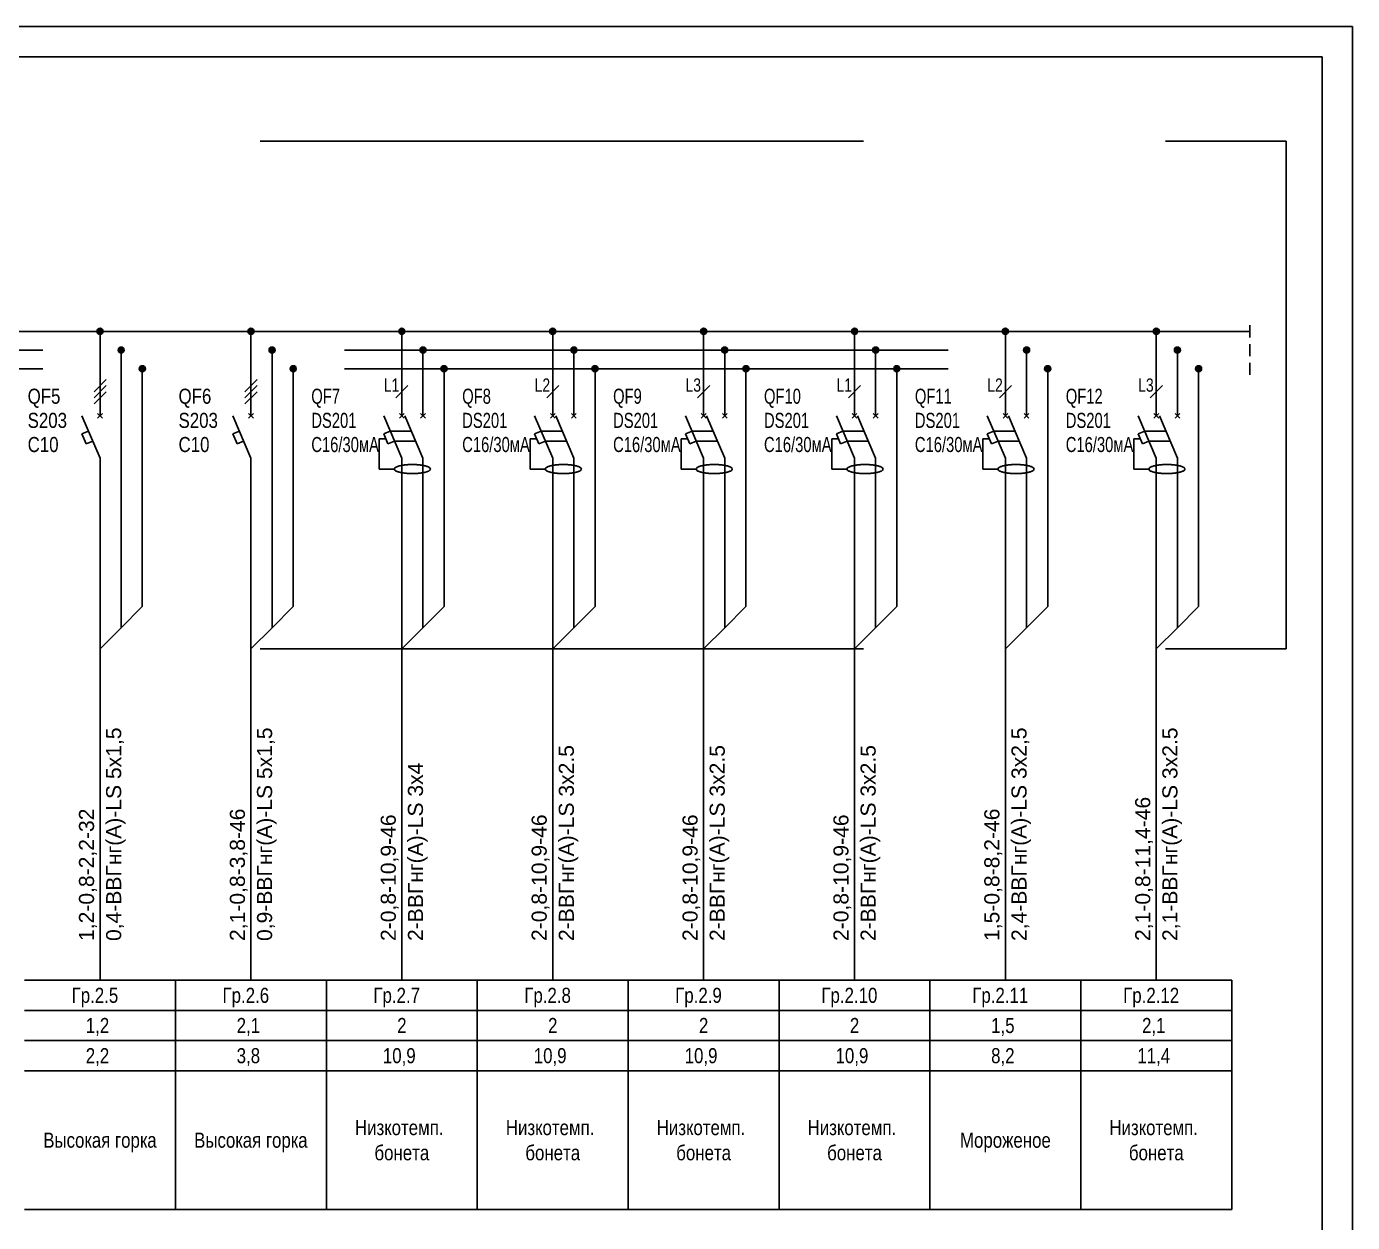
# Model space of a CAD drawing. Header units: metres. Extents: x -1525 to -1043, y -1331 to -1144.
# Drawn here: x -1352.32 to -1330.35, y -1254.91 to -1235.09 of the extents above; entities that cross this region are included whole.
import ezdxf

# ---------------------------------------------------------------- set-up
doc = ezdxf.new("R2010")
doc.units = ezdxf.units.M
doc.header["$MEASUREMENT"] = 0
doc.linetypes.add('ELPROJECT1', pattern=[15, 10, -5])
doc.layers.add('ELPROJECT', color=7, linetype='Continuous')
doc.styles.add('ELPROJECT', font='Arial')

# ---------------------------------------------------------------- blocks, each defined once
blk = doc.blocks.new('BLOCK_SWITCH_LINE')
for p, q in [((0, 0), (0, -4)), ((-3, -4), (0, -11)), ((0, -11), (0, -14.5))]:
    blk.add_line(p, q)
blk = doc.blocks.new('BLOCK_SWITCH')
for p, q in [((-0.4, -4.4), (0.4, -3.6)), ((-0.4, -3.6), (0.4, -4.4))]:
    blk.add_line(p, q)
blk.add_blockref('BLOCK_SWITCH_LINE', (0, 0))
blk = doc.blocks.new('BLOCK_AUTOMATIC')
for p, q in [((-3, -7), (-1.9138, -6.5345)), ((-3, -7), (-2.3, -8.6333)), ((-2.3, -8.6333), (-1.2138, -8.1678))]:
    blk.add_line(p, q)
blk.add_blockref('BLOCK_SWITCH', (0, 0))
blk = doc.blocks.new('BLOCK_DOT')
for radius in [0.5, 0.4, 0.3, 0.2, 0.1, 0]:
    blk.add_circle((0, 0), radius)
blk = doc.blocks.new('BLOCK_DIFF_AUTOMATIC')
for p, q in [((-3, -7), (-1.9138, -6.5345)), ((-1.9138, -6.5345), (1.5862, -6.5345)), ((-2.65, -7.8167), (-3.75, -7.8167)), ((-3.75, -7.8167), (-3.75, -12.8167)), ((-3, -7), (-2.3, -8.6333)), ((-2.3, -8.6333), (-1.2138, -8.1678)), ((-1.2138, -8.1678), (2.2862, -8.1678)), ((-3.75, -12.8167), (-1.25, -12.8167)), ((-1.25, -12.8167), (-1.15, -12.6246)), ((-1.25, -12.8167), (-1.15, -13.0087)), ((-1.15, -12.6246), (-1.05, -12.5474)), ((-1.15, -13.0087), (-1.05, -13.0859)), ((-1.05, -12.5474), (-0.95, -12.4897)), ((-1.05, -13.0859), (-0.95, -13.1436)), ((-0.95, -12.4897), (-0.85, -12.4425)), ((-0.95, -13.1436), (-0.85, -13.1908)), ((-0.85, -12.4425), (-0.75, -12.4021)), ((-0.75, -12.4021), (-0.65, -12.3667)), ((-0.65, -12.3667), (-0.55, -12.3351)), ((-0.55, -12.3351), (-0.45, -12.3068)), ((-0.45, -12.3068), (-0.35, -12.2811)), ((-0.35, -12.2811), (-0.25, -12.2576)), ((-0.25, -12.2576), (-0.15, -12.2363)), ((-0.15, -12.2363), (-0.05, -12.2167)), ((-0.05, -12.2167), (0.05, -12.1987)), ((0.05, -12.1987), (0.15, -12.1822)), ((0.15, -12.1822), (0.25, -12.1671)), ((0.25, -12.1671), (0.35, -12.1533)), ((0.35, -12.1533), (0.45, -12.1407)), ((0.45, -12.1407), (0.55, -12.1293)), ((0.55, -12.1293), (0.65, -12.1189)), ((0.65, -12.1189), (0.75, -12.1096)), ((0.75, -12.1096), (0.85, -12.1012)), ((0.85, -12.1012), (0.95, -12.0938)), ((0.95, -12.0938), (1.05, -12.0874)), ((1.05, -12.0874), (1.15, -12.0818)), ((1.15, -12.0818), (1.25, -12.0772)), ((1.25, -12.0772), (1.35, -12.0734)), ((1.35, -12.0734), (1.45, -12.0704)), ((1.45, -12.0704), (1.55, -12.0683)), ((1.55, -12.0683), (1.65, -12.0671)), ((1.65, -12.0671), (1.75, -12.0667)), ((1.75, -12.0667), (1.85, -12.0671)), ((1.85, -12.0671), (1.95, -12.0683)), ((1.95, -12.0683), (2.05, -12.0704)), ((2.05, -12.0704), (2.15, -12.0734)), ((2.15, -12.0734), (2.25, -12.0772)), ((2.25, -12.0772), (2.35, -12.0818)), ((2.35, -12.0818), (2.45, -12.0874)), ((2.45, -12.0874), (2.55, -12.0938)), ((2.55, -12.0938), (2.65, -12.1012)), ((2.65, -12.1012), (2.75, -12.1096)), ((2.75, -12.1096), (2.85, -12.1189)), ((2.85, -12.1189), (2.95, -12.1293)), ((2.95, -12.1293), (3.05, -12.1407)), ((3.05, -12.1407), (3.15, -12.1533)), ((3.15, -12.1533), (3.25, -12.1671)), ((3.25, -12.1671), (3.35, -12.1822)), ((3.35, -12.1822), (3.45, -12.1987)), ((3.45, -12.1987), (3.55, -12.2167)), ((3.55, -12.2167), (3.65, -12.2363)), ((3.65, -12.2363), (3.75, -12.2576)), ((3.75, -12.2576), (3.85, -12.2811)), ((3.85, -12.2811), (3.95, -12.3068)), ((3.95, -12.3068), (4.05, -12.3351)), ((4.05, -12.3351), (4.15, -12.3667)), ((4.15, -12.3667), (4.25, -12.4021)), ((4.25, -12.4021), (4.35, -12.4425)), ((4.35, -12.4425), (4.45, -12.4897)), ((4.35, -13.1908), (4.45, -13.1436)), ((4.45, -12.4897), (4.55, -12.5474)), ((4.45, -13.1436), (4.55, -13.0859)), ((4.55, -12.5474), (4.65, -12.6246)), ((4.55, -13.0859), (4.65, -13.0087)), ((4.65, -12.6246), (4.75, -12.8167)), ((4.65, -13.0087), (4.75, -12.8167)), ((-0.85, -13.1908), (-0.75, -13.2312)), ((-0.75, -13.2312), (-0.65, -13.2667)), ((-0.65, -13.2667), (-0.55, -13.2982)), ((-0.55, -13.2982), (-0.45, -13.3266)), ((-0.45, -13.3266), (-0.35, -13.3523)), ((-0.35, -13.3523), (-0.25, -13.3757)), ((-0.25, -13.3757), (-0.15, -13.3971)), ((-0.15, -13.3971), (-0.05, -13.4167)), ((-0.05, -13.4167), (0.05, -13.4346)), ((0.05, -13.4346), (0.15, -13.4511)), ((0.15, -13.4511), (0.25, -13.4662)), ((0.25, -13.4662), (0.35, -13.48)), ((0.35, -13.48), (0.45, -13.4926)), ((0.45, -13.4926), (0.55, -13.5041)), ((0.55, -13.5041), (0.65, -13.5144)), ((0.65, -13.5144), (0.75, -13.5238)), ((0.75, -13.5238), (0.85, -13.5321)), ((0.85, -13.5321), (0.95, -13.5395)), ((0.95, -13.5395), (1.05, -13.546)), ((1.05, -13.546), (1.15, -13.5515)), ((1.15, -13.5515), (1.25, -13.5562)), ((1.25, -13.5562), (1.35, -13.56)), ((1.35, -13.56), (1.45, -13.5629)), ((1.45, -13.5629), (1.55, -13.565)), ((1.55, -13.565), (1.65, -13.5662)), ((1.65, -13.5662), (1.75, -13.5667)), ((1.75, -13.5667), (1.85, -13.5662)), ((1.85, -13.5662), (1.95, -13.565)), ((1.95, -13.565), (2.05, -13.5629)), ((2.05, -13.5629), (2.15, -13.56)), ((2.15, -13.56), (2.25, -13.5562)), ((2.25, -13.5562), (2.35, -13.5515)), ((2.35, -13.5515), (2.45, -13.546)), ((2.45, -13.546), (2.55, -13.5395)), ((2.55, -13.5395), (2.65, -13.5321)), ((2.65, -13.5321), (2.75, -13.5238)), ((2.75, -13.5238), (2.85, -13.5144)), ((2.85, -13.5144), (2.95, -13.5041)), ((2.95, -13.5041), (3.05, -13.4926)), ((3.05, -13.4926), (3.15, -13.48)), ((3.15, -13.48), (3.25, -13.4662)), ((3.25, -13.4662), (3.35, -13.4511)), ((3.35, -13.4511), (3.45, -13.4346)), ((3.45, -13.4346), (3.55, -13.4167)), ((3.55, -13.4167), (3.65, -13.3971)), ((3.65, -13.3971), (3.75, -13.3757)), ((3.75, -13.3757), (3.85, -13.3523)), ((3.85, -13.3523), (3.95, -13.3266)), ((3.95, -13.3266), (4.05, -13.2982)), ((4.05, -13.2982), (4.15, -13.2667)), ((4.15, -13.2667), (4.25, -13.2312)), ((4.25, -13.2312), (4.35, -13.1908))]:
    blk.add_line(p, q)
for p in [(0, 0), (3.5, 0)]:
    blk.add_blockref('BLOCK_SWITCH', p)

msp = doc.modelspace()

# ---------------------------------------------------------------- linework, layer by layer
at = {"layer": 'ELPROJECT'}
for p, q in [((-1372.34867536, -1235.0920452), (-1330.34867536, -1235.0920452)), ((-1330.34867536, -1235.0920452), (-1330.34867536, -1264.7920452)), ((-1370.34867536, -1235.5920452), (-1330.84867536, -1235.5920452)), ((-1330.84867536, -1235.5920452), (-1330.84867536, -1264.2920452)), ((-1332.04867536, -1240.0420452), (-1332.04867536, -1240.2420452)), ((-1362.04867536, -1240.1420452), (-1332.04867536, -1240.1420452)), ((-1351.09867536, -1240.1420452), (-1351.09867536, -1241.1420452)), ((-1348.59867536, -1240.1420452), (-1348.59867536, -1241.1420452)), ((-1346.09867536, -1240.1420452), (-1346.09867536, -1241.1420452)), ((-1343.59867536, -1240.1420452), (-1343.59867536, -1241.1420452)), ((-1341.09867536, -1240.1420452), (-1341.09867536, -1241.1420452)), ((-1338.59867536, -1240.1420452), (-1338.59867536, -1241.1420452)), ((-1336.09867536, -1240.1420452), (-1336.09867536, -1241.1420452)), ((-1333.59867536, -1240.1420452), (-1333.59867536, -1241.1420452)), ((-1350.74867536, -1240.4520452), (-1350.74867536, -1245.0520452)), ((-1348.24867536, -1240.4520452), (-1348.24867536, -1245.0520452)), ((-1345.74867536, -1240.4520452), (-1345.74867536, -1241.1420452)), ((-1343.24867536, -1240.4520452), (-1343.24867536, -1241.1420452)), ((-1340.74867536, -1240.4520452), (-1340.74867536, -1241.1420452)), ((-1338.24867536, -1240.4520452), (-1338.24867536, -1241.1420452)), ((-1335.74867536, -1240.4520452), (-1335.74867536, -1241.1420452)), ((-1333.24867536, -1240.4520452), (-1333.24867536, -1241.1420452)), ((-1332.04867536, -1240.3520452), (-1332.04867536, -1240.5520452)), ((-1350.39867536, -1240.7620452), (-1350.39867536, -1244.7020452)), ((-1347.89867536, -1240.7620452), (-1347.89867536, -1244.7020452)), ((-1345.39867536, -1240.7620452), (-1345.39867536, -1244.7020452)), ((-1342.89867536, -1240.7620452), (-1342.89867536, -1244.7020452)), ((-1340.39867536, -1240.7620452), (-1340.39867536, -1244.7020452)), ((-1337.89867536, -1240.7620452), (-1337.89867536, -1244.7020452)), ((-1335.39867536, -1240.7620452), (-1335.39867536, -1244.7020452)), ((-1332.89867536, -1240.7620452), (-1332.89867536, -1244.7020452)), ((-1332.04867536, -1240.6620452), (-1332.04867536, -1240.8620452)), ((-1351.19867536, -1241.1420452), (-1350.99867536, -1240.9420452)), ((-1348.69867536, -1241.1420452), (-1348.49867536, -1240.9420452)), ((-1351.19867536, -1241.2420452), (-1350.99867536, -1241.0420452)), ((-1351.19867536, -1241.3420452), (-1350.99867536, -1241.1420452)), ((-1348.69867536, -1241.2420452), (-1348.49867536, -1241.0420452)), ((-1348.69867536, -1241.3420452), (-1348.49867536, -1241.1420452)), ((-1346.19867536, -1241.2420452), (-1345.99867536, -1241.0420452)), ((-1343.69867536, -1241.2420452), (-1343.49867536, -1241.0420452)), ((-1341.19867536, -1241.2420452), (-1340.99867536, -1241.0420452)), ((-1338.69867536, -1241.2420452), (-1338.49867536, -1241.0420452)), ((-1336.19867536, -1241.2420452), (-1335.99867536, -1241.0420452)), ((-1333.69867536, -1241.2420452), (-1333.49867536, -1241.0420452)), ((-1351.09867536, -1242.5920452), (-1351.09867536, -1250.8920452)), ((-1348.59867536, -1242.5920452), (-1348.59867536, -1250.8920452)), ((-1346.09867536, -1242.5920452), (-1346.09867536, -1250.8920452)), ((-1345.74867536, -1242.5920452), (-1345.74867536, -1245.0520452)), ((-1343.59867536, -1242.5920452), (-1343.59867536, -1250.8920452)), ((-1343.24867536, -1242.5920452), (-1343.24867536, -1245.0520452)), ((-1341.09867536, -1242.5920452), (-1341.09867536, -1250.8920452)), ((-1340.74867536, -1242.5920452), (-1340.74867536, -1245.0520452)), ((-1338.59867536, -1242.5920452), (-1338.59867536, -1250.8920452)), ((-1338.24867536, -1242.5920452), (-1338.24867536, -1245.0520452)), ((-1336.09867536, -1242.5920452), (-1336.09867536, -1250.8920452)), ((-1335.74867536, -1242.5920452), (-1335.74867536, -1245.0520452)), ((-1333.59867536, -1242.5920452), (-1333.59867536, -1250.8920452)), ((-1333.24867536, -1242.5920452), (-1333.24867536, -1245.0520452)), ((-1350.74867536, -1245.0520452), (-1350.39867536, -1244.7020452)), ((-1348.24867536, -1245.0520452), (-1347.89867536, -1244.7020452)), ((-1345.74867536, -1245.0520452), (-1345.39867536, -1244.7020452)), ((-1343.24867536, -1245.0520452), (-1342.89867536, -1244.7020452)), ((-1340.74867536, -1245.0520452), (-1340.39867536, -1244.7020452)), ((-1338.24867536, -1245.0520452), (-1337.89867536, -1244.7020452)), ((-1335.74867536, -1245.0520452), (-1335.39867536, -1244.7020452)), ((-1333.24867536, -1245.0520452), (-1332.89867536, -1244.7020452)), ((-1351.09867536, -1245.4020452), (-1350.74867536, -1245.0520452)), ((-1348.59867536, -1245.4020452), (-1348.24867536, -1245.0520452)), ((-1346.09867536, -1245.4020452), (-1345.74867536, -1245.0520452)), ((-1343.59867536, -1245.4020452), (-1343.24867536, -1245.0520452)), ((-1341.09867536, -1245.4020452), (-1340.74867536, -1245.0520452)), ((-1338.59867536, -1245.4020452), (-1338.24867536, -1245.0520452)), ((-1336.09867536, -1245.4020452), (-1335.74867536, -1245.0520452)), ((-1333.59867536, -1245.4020452), (-1333.24867536, -1245.0520452)), ((-1352.34867536, -1250.8920452), (-1349.84867536, -1250.8920452)), ((-1349.84867536, -1250.8920452), (-1349.84867536, -1254.6920452)), ((-1349.84867536, -1250.8920452), (-1347.34867536, -1250.8920452)), ((-1347.34867536, -1250.8920452), (-1347.34867536, -1254.6920452)), ((-1347.34867536, -1250.8920452), (-1344.84867536, -1250.8920452)), ((-1344.84867536, -1250.8920452), (-1344.84867536, -1254.6920452)), ((-1344.84867536, -1250.8920452), (-1342.34867536, -1250.8920452)), ((-1342.34867536, -1250.8920452), (-1342.34867536, -1254.6920452)), ((-1342.34867536, -1250.8920452), (-1339.84867536, -1250.8920452)), ((-1339.84867536, -1250.8920452), (-1339.84867536, -1254.6920452)), ((-1339.84867536, -1250.8920452), (-1337.34867536, -1250.8920452)), ((-1337.34867536, -1250.8920452), (-1337.34867536, -1254.6920452)), ((-1337.34867536, -1250.8920452), (-1334.84867536, -1250.8920452)), ((-1334.84867536, -1250.8920452), (-1334.84867536, -1254.6920452)), ((-1334.84867536, -1250.8920452), (-1332.34867536, -1250.8920452)), ((-1332.34867536, -1250.8920452), (-1332.34867536, -1254.6920452)), ((-1352.34867536, -1251.3920452), (-1349.84867536, -1251.3920452)), ((-1349.84867536, -1251.3920452), (-1347.34867536, -1251.3920452)), ((-1347.34867536, -1251.3920452), (-1344.84867536, -1251.3920452)), ((-1344.84867536, -1251.3920452), (-1342.34867536, -1251.3920452)), ((-1342.34867536, -1251.3920452), (-1339.84867536, -1251.3920452)), ((-1339.84867536, -1251.3920452), (-1337.34867536, -1251.3920452)), ((-1337.34867536, -1251.3920452), (-1334.84867536, -1251.3920452)), ((-1334.84867536, -1251.3920452), (-1332.34867536, -1251.3920452)), ((-1352.34867536, -1251.8920452), (-1349.84867536, -1251.8920452)), ((-1349.84867536, -1251.8920452), (-1347.34867536, -1251.8920452)), ((-1347.34867536, -1251.8920452), (-1344.84867536, -1251.8920452)), ((-1344.84867536, -1251.8920452), (-1342.34867536, -1251.8920452)), ((-1342.34867536, -1251.8920452), (-1339.84867536, -1251.8920452)), ((-1339.84867536, -1251.8920452), (-1337.34867536, -1251.8920452)), ((-1337.34867536, -1251.8920452), (-1334.84867536, -1251.8920452)), ((-1334.84867536, -1251.8920452), (-1332.34867536, -1251.8920452)), ((-1352.34867536, -1252.3920452), (-1349.84867536, -1252.3920452)), ((-1349.84867536, -1252.3920452), (-1347.34867536, -1252.3920452)), ((-1347.34867536, -1252.3920452), (-1344.84867536, -1252.3920452)), ((-1344.84867536, -1252.3920452), (-1342.34867536, -1252.3920452)), ((-1342.34867536, -1252.3920452), (-1339.84867536, -1252.3920452)), ((-1339.84867536, -1252.3920452), (-1337.34867536, -1252.3920452)), ((-1337.34867536, -1252.3920452), (-1334.84867536, -1252.3920452)), ((-1334.84867536, -1252.3920452), (-1332.34867536, -1252.3920452)), ((-1352.34867536, -1254.6920452), (-1349.84867536, -1254.6920452)), ((-1349.84867536, -1254.6920452), (-1347.34867536, -1254.6920452)), ((-1347.34867536, -1254.6920452), (-1344.84867536, -1254.6920452)), ((-1344.84867536, -1254.6920452), (-1342.34867536, -1254.6920452)), ((-1342.34867536, -1254.6920452), (-1339.84867536, -1254.6920452)), ((-1339.84867536, -1254.6920452), (-1337.34867536, -1254.6920452)), ((-1337.34867536, -1254.6920452), (-1334.84867536, -1254.6920452)), ((-1334.84867536, -1254.6920452), (-1332.34867536, -1254.6920452))]:
    msp.add_line(p, q, dxfattribs=at)
at = {"layer": 'ELPROJECT', "color": 7, "linetype": 'ELPROJECT1'}
for p, q in [((-1363.44867536, -1236.9920452), (-1331.44867536, -1236.9920452)), ((-1331.44867536, -1236.9920452), (-1331.44867536, -1245.4020452)), ((-1362.04867536, -1240.4520452), (-1332.04867536, -1240.4520452)), ((-1362.04867536, -1240.7620452), (-1332.04867536, -1240.7620452)), ((-1363.44867536, -1245.4020452), (-1331.44867536, -1245.4020452))]:
    msp.add_line(p, q, dxfattribs=at)

# ---------------------------------------------------------------- block references
at = {"layer": 'ELPROJECT', "xscale": 0.1, "yscale": 0.1, "zscale": 0.1}
for name, p in [('BLOCK_DOT', (-1351.09867536, -1240.1420452)), ('BLOCK_DOT', (-1348.59867536, -1240.1420452)), ('BLOCK_DOT', (-1346.09867536, -1240.1420452)), ('BLOCK_DOT', (-1343.59867536, -1240.1420452)), ('BLOCK_DOT', (-1341.09867536, -1240.1420452)), ('BLOCK_DOT', (-1338.59867536, -1240.1420452)), ('BLOCK_DOT', (-1336.09867536, -1240.1420452)), ('BLOCK_DOT', (-1333.59867536, -1240.1420452)), ('BLOCK_DOT', (-1350.74867536, -1240.4520452)), ('BLOCK_DOT', (-1348.24867536, -1240.4520452)), ('BLOCK_DOT', (-1345.74867536, -1240.4520452)), ('BLOCK_DOT', (-1343.24867536, -1240.4520452)), ('BLOCK_DOT', (-1340.74867536, -1240.4520452)), ('BLOCK_DOT', (-1338.24867536, -1240.4520452)), ('BLOCK_DOT', (-1335.74867536, -1240.4520452)), ('BLOCK_DOT', (-1333.24867536, -1240.4520452)), ('BLOCK_DOT', (-1350.39867536, -1240.7620452)), ('BLOCK_DOT', (-1347.89867536, -1240.7620452)), ('BLOCK_DOT', (-1345.39867536, -1240.7620452)), ('BLOCK_DOT', (-1342.89867536, -1240.7620452)), ('BLOCK_DOT', (-1340.39867536, -1240.7620452)), ('BLOCK_DOT', (-1337.89867536, -1240.7620452)), ('BLOCK_DOT', (-1335.39867536, -1240.7620452)), ('BLOCK_DOT', (-1332.89867536, -1240.7620452)), ('BLOCK_AUTOMATIC', (-1351.09867536, -1241.1420452)), ('BLOCK_AUTOMATIC', (-1348.59867536, -1241.1420452)), ('BLOCK_DIFF_AUTOMATIC', (-1346.09867536, -1241.1420452)), ('BLOCK_DIFF_AUTOMATIC', (-1343.59867536, -1241.1420452)), ('BLOCK_DIFF_AUTOMATIC', (-1341.09867536, -1241.1420452)), ('BLOCK_DIFF_AUTOMATIC', (-1338.59867536, -1241.1420452)), ('BLOCK_DIFF_AUTOMATIC', (-1336.09867536, -1241.1420452)), ('BLOCK_DIFF_AUTOMATIC', (-1333.59867536, -1241.1420452))]:
    msp.add_blockref(name, p, dxfattribs=at)

# ---------------------------------------------------------------- texts
at = {"layer": 'ELPROJECT', "style": 'ELPROJECT'}
for s, height, width, p in [('L1', 0.22, 0.75, (-1346.39867536, -1241.1420452)), ('L2', 0.22, 0.75, (-1343.89867536, -1241.1420452)), ('L3', 0.22, 0.75, (-1341.39867536, -1241.1420452)), ('L1', 0.22, 0.75, (-1338.89867536, -1241.1420452)), ('L2', 0.22, 0.75, (-1336.39867536, -1241.1420452)), ('L3', 0.22, 0.75, (-1333.89867536, -1241.1420452)), ('QF5', 0.25, 0.8, (-1352.29867536, -1241.3420452)), ('QF6', 0.25, 0.8, (-1349.79867536, -1241.3420452)), ('QF7', 0.25, 0.7, (-1347.59867536, -1241.3420452)), ('QF8', 0.25, 0.7, (-1345.09867536, -1241.3420452)), ('QF9', 0.25, 0.7, (-1342.59867536, -1241.3420452)), ('QF10', 0.25, 0.7, (-1340.09867536, -1241.3420452)), ('QF11', 0.25, 0.7, (-1337.59867536, -1241.3420452)), ('QF12', 0.25, 0.7, (-1335.09867536, -1241.3420452)), ('S203', 0.25, 0.8, (-1352.29867536, -1241.7420452)), ('S203', 0.25, 0.8, (-1349.79867536, -1241.7420452)), ('DS201', 0.25, 0.7, (-1347.59867536, -1241.7420452)), ('DS201', 0.25, 0.7, (-1345.09867536, -1241.7420452)), ('DS201', 0.25, 0.7, (-1342.59867536, -1241.7420452)), ('DS201', 0.25, 0.7, (-1340.09867536, -1241.7420452)), ('DS201', 0.25, 0.7, (-1337.59867536, -1241.7420452)), ('DS201', 0.25, 0.7, (-1335.09867536, -1241.7420452)), ('C16/30мА', 0.25, 0.7, (-1347.59867536, -1242.1420452)), ('C16/30мА', 0.25, 0.7, (-1345.09867536, -1242.1420452)), ('C16/30мА', 0.25, 0.7, (-1342.59867536, -1242.1420452)), ('C16/30мА', 0.25, 0.7, (-1340.09867536, -1242.1420452)), ('C16/30мА', 0.25, 0.7, (-1337.59867536, -1242.1420452)), ('C16/30мА', 0.25, 0.7, (-1335.09867536, -1242.1420452)), ('C10', 0.25, 0.8, (-1352.29867536, -1242.1420452)), ('C10', 0.25, 0.8, (-1349.79867536, -1242.1420452)), ('Гр.2.5', 0.25, 0.8, (-1351.57034536, -1251.2670452)), ('Гр.2.6', 0.25, 0.8, (-1349.07034536, -1251.2670452)), ('Гр.2.7', 0.25, 0.8, (-1346.57034536, -1251.2670452)), ('Гр.2.8', 0.25, 0.8, (-1344.07034536, -1251.2670452)), ('Гр.2.9', 0.25, 0.8, (-1341.57034536, -1251.2670452)), ('Гр.2.10', 0.25, 0.8, (-1339.14804536, -1251.2670452)), ('Гр.2.11', 0.25, 0.8, (-1336.64804536, -1251.2670452)), ('Гр.2.12', 0.25, 0.8, (-1334.14804536, -1251.2670452)), ('1,2', 0.25, 0.8, (-1351.33554536, -1251.7670452)), ('2,1', 0.25, 0.8, (-1348.83554536, -1251.7670452)), ('2', 0.25, 0.8, (-1346.17637536, -1251.7670452)), ('2', 0.25, 0.8, (-1343.67637536, -1251.7670452)), ('2', 0.25, 0.8, (-1341.17637536, -1251.7670452)), ('2', 0.25, 0.8, (-1338.67637536, -1251.7670452)), ('1,5', 0.25, 0.8, (-1336.33554536, -1251.7670452)), ('2,1', 0.25, 0.8, (-1333.83554536, -1251.7670452)), ('2,2', 0.25, 0.8, (-1351.33554536, -1252.2670452)), ('3,8', 0.25, 0.8, (-1348.83554536, -1252.2670452)), ('10,9', 0.25, 0.8, (-1346.41324536, -1252.2670452)), ('10,9', 0.25, 0.8, (-1343.91324536, -1252.2670452)), ('10,9', 0.25, 0.8, (-1341.41324536, -1252.2670452)), ('10,9', 0.25, 0.8, (-1338.91324536, -1252.2670452)), ('8,2', 0.25, 0.8, (-1336.33554536, -1252.2670452)), ('11,4', 0.25, 0.8, (-1333.91324536, -1252.2670452)), ('Низкотемп.', 0.25, 0.8, (-1346.87634536, -1253.4587152)), ('Низкотемп.', 0.25, 0.8, (-1344.37634536, -1253.4587152)), ('Низкотемп.', 0.25, 0.8, (-1341.87634536, -1253.4587152)), ('Низкотемп.', 0.25, 0.8, (-1339.37634536, -1253.4587152)), ('Низкотемп.', 0.25, 0.8, (-1334.37634536, -1253.4587152)), ('Высокая горка', 0.25, 0.8, (-1352.04036536, -1253.6670452)), ('Высокая горка', 0.25, 0.8, (-1349.54036536, -1253.6670452)), ('Мороженое', 0.25, 0.8, (-1336.85219536, -1253.6670452)), ('бонета', 0.25, 0.8, (-1346.55288536, -1253.8753752)), ('бонета', 0.25, 0.8, (-1344.05288536, -1253.8753752)), ('бонета', 0.25, 0.8, (-1341.55288536, -1253.8753752)), ('бонета', 0.25, 0.8, (-1339.05288536, -1253.8753752)), ('бонета', 0.25, 0.8, (-1334.05288536, -1253.8753752))]:
    msp.add_text(s, height=height, dxfattribs=dict(at, width=width)).set_placement(p)
for s, p in [('0,4-ВВГнг(А)-LS 5х1,5', (-1350.74867536, -1250.2420452)), ('0,9-ВВГнг(А)-LS 5х1,5', (-1348.24867536, -1250.2420452)), ('2,4-ВВГнг(А)-LS 3х2,5', (-1335.74867536, -1250.2420452)), ('2,1-ВВГнг(А)-LS 3х2.5', (-1333.24867536, -1250.2420452)), ('2-ВВГнг(А)-LS 3х2.5', (-1343.24867536, -1250.2420452)), ('2-ВВГнг(А)-LS 3х2.5', (-1340.74867536, -1250.2420452)), ('2-ВВГнг(А)-LS 3х2.5', (-1338.24867536, -1250.2420452)), ('2-ВВГнг(А)-LS 3х4', (-1345.74867536, -1250.2420452)), ('2,1-0,8-11,4-46', (-1333.69867536, -1250.2420452)), ('1,2-0,8-2,2-32', (-1351.19867536, -1250.2420452)), ('2,1-0,8-3,8-46', (-1348.69867536, -1250.2420452)), ('2-0,8-10,9-46', (-1346.19867536, -1250.2420452)), ('2-0,8-10,9-46', (-1343.69867536, -1250.2420452)), ('2-0,8-10,9-46', (-1341.19867536, -1250.2420452)), ('2-0,8-10,9-46', (-1338.69867536, -1250.2420452)), ('1,5-0,8-8,2-46', (-1336.19867536, -1250.2420452))]:
    msp.add_text(s, height=0.25, rotation=90, dxfattribs=at).set_placement(p)

doc.saveas('drawing.dxf')
